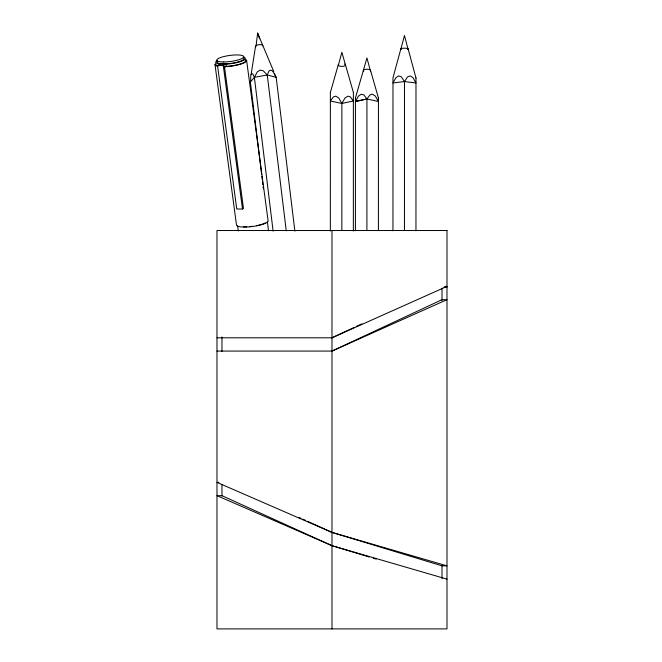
<?xml version="1.0" encoding="UTF-8"?>
<svg xmlns="http://www.w3.org/2000/svg" width="662" height="662" viewBox="0 0 662 662"><rect width="100%" height="100%" fill="white"/><g stroke="black" fill="none" stroke-linecap="round" stroke-linejoin="round"><path stroke-width="0.99" d="M250.402 82.03C251.469 80.483 249.326 72.886 252.743 73.78L254.407 77.338L250.377 82.03L261.622 174.338M256.12 45.587L257.617 33.1L273.77 71.587M378.432 98.183L378.407 230.773M251.088 74.69L255.549 46.249M353.376 92.663L353.351 231.038M355.436 98.183L355.411 230.773M330.371 92.663L330.346 231.038M400.957 48.731L404.482 35.508L408.015 49.12M338.34 65.373L341.873 52.306L345.399 64.669M392.955 230.798L392.98 77.851L400.824 48.93M415.984 78.025L408.14 48.93M330.346 92.506L338.216 65.025M355.411 98.026L363.281 70.619M363.405 70.263L366.938 57.942L370.215 70.048M286.257 230.889L267.266 74.988L269.086 70.801C272.91 68.004 274.573 75.369 276.178 77.338L294.888 231.187M254.407 77.338L257.27 71.893L260.108 70.098L263.253 70.801L267.291 74.988L276.178 77.338L274.515 73.78M341.873 103.462L344.952 98.026L347.98 96.147L350.289 96.875L353.376 100.988L341.849 103.462L330.346 100.988L333.458 96.875L335.766 96.147L338.787 98.026L341.873 103.462L341.849 230.417M355.411 101.493L366.905 98.977L370.017 94.881L372.325 94.169L375.354 96.056L378.432 101.493L366.905 98.977L355.436 101.493L358.514 96.056L361.171 94.236L363.852 94.881L366.938 98.977L366.905 230.318M404.482 81.583L407.56 76.9L410.241 75.907L412.898 77.52L415.984 82.924L404.457 81.583L392.955 82.924L396.066 77.52L398.723 75.907L401.404 76.9L404.482 81.583L404.457 230.484M217.583 60.35A14.936 3.351 -7.6 0 0 220.206 64.09L225.982 64.123L226.28 66.365L224.559 67.292L243.475 208.489L242.499 209.01L236.748 209.01L217.525 65.571L220.289 64.09M217.525 65.571L223.276 65.571L225.982 64.123M216.979 337.802L331.985 337.802L354.36 327.342M356.23 326.474L361.824 323.859M331.985 351.075L442.009 299.679L446.991 299.679L331.985 351.075L216.979 351.075M331.985 337.802L446.991 286.398L444.996 286.398M267.291 74.988L254.382 77.338L273.116 231.187M444.003 287.142L446.991 287.142M218.973 482.383L216.979 482.383L331.985 532.405L442.009 565.844L446.991 565.844L331.985 532.405L307.532 521.292M446.991 579.126L331.985 545.687L216.979 495.656L221.96 495.656L331.985 545.687L369.313 557.032M373.244 558.223L376.19 559.125M299.075 517.444L300.953 518.296M302.832 519.157L305.654 520.44M257.617 33.1L259.595 38.735M415.984 77.851L415.959 230.798M370.588 70.619L378.457 98.026M345.523 65.025L353.4 92.506M246.628 60.532L268.11 220.868A15.946 3.575 -7.6 0 1 252.536 226.512A15.946 3.575 -7.6 0 1 236.491 224.997L215.009 64.661M223.276 65.571L242.499 209.01M237.625 225.891L238.312 231.013M261.871 176.39L262.243 179.468M262.491 181.52L262.864 184.599M263.12 186.651L263.368 188.695M267.365 221.522L268.491 230.748M442.009 288.177L442.009 300.581M442.009 565.298L442.009 578.729M331.985 230.517L331.985 628.9M221.96 336.941L221.96 351.414M221.96 484.443L221.96 496.07M255.954 46.828A3.658 1.225 -6.9 0 1 258.875 44.726A3.658 1.225 -6.9 0 1 262.64 45.918M243.235 57.006A14.936 3.351 -7.6 0 1 241.15 61.351A14.936 3.351 -7.6 0 1 223.301 64.222M245.072 59.861A14.936 3.351 -7.6 0 1 240.753 63.842A14.936 3.351 -7.6 0 1 225.353 66.432M218.104 65.943A14.936 3.351 -7.6 0 1 216.011 64.528M265.239 222.937A14.936 3.351 -7.6 0 1 262.93 223.938M262.235 224.178A14.936 3.351 -7.6 0 1 256.351 225.668M252.52 226.28A14.936 3.351 -7.6 0 1 249.624 226.594M246.835 226.768A14.936 3.351 -7.6 0 1 243.459 226.768M246.032 59.679A15.946 3.575 -7.6 0 1 241.026 64.049A15.946 3.575 -7.6 0 1 224.037 66.713M217.252 66.175A15.946 3.575 -7.6 0 1 215.489 63.668M243.492 57.867A13.604 3.045 -7.6 0 1 230.724 63.403A13.604 3.045 -7.6 0 1 217.442 61.268M401.321 49.294A3.658 0.745 0 0 1 404.482 48.185A3.658 0.745 0 0 1 407.643 49.294M363.769 71.314A3.658 1.39 0 0 1 366.458 69.245A3.658 1.39 0 0 1 370.463 70.975M344.455 64.057A3.658 1.365 0 0 1 344.67 65.902A3.658 1.365 0 0 1 339.78 66.142A3.658 1.365 0 0 1 338.704 64.338M446.991 230.517L216.979 230.517L216.979 628.9L446.991 628.9L446.991 230.517M223.698 61.963A13.604 3.045 -7.6 0 0 243.748 56.684A13.604 3.045 -7.6 0 0 223.351 56.684A13.604 3.045 -7.6 0 0 223.698 61.963"/></g></svg>
